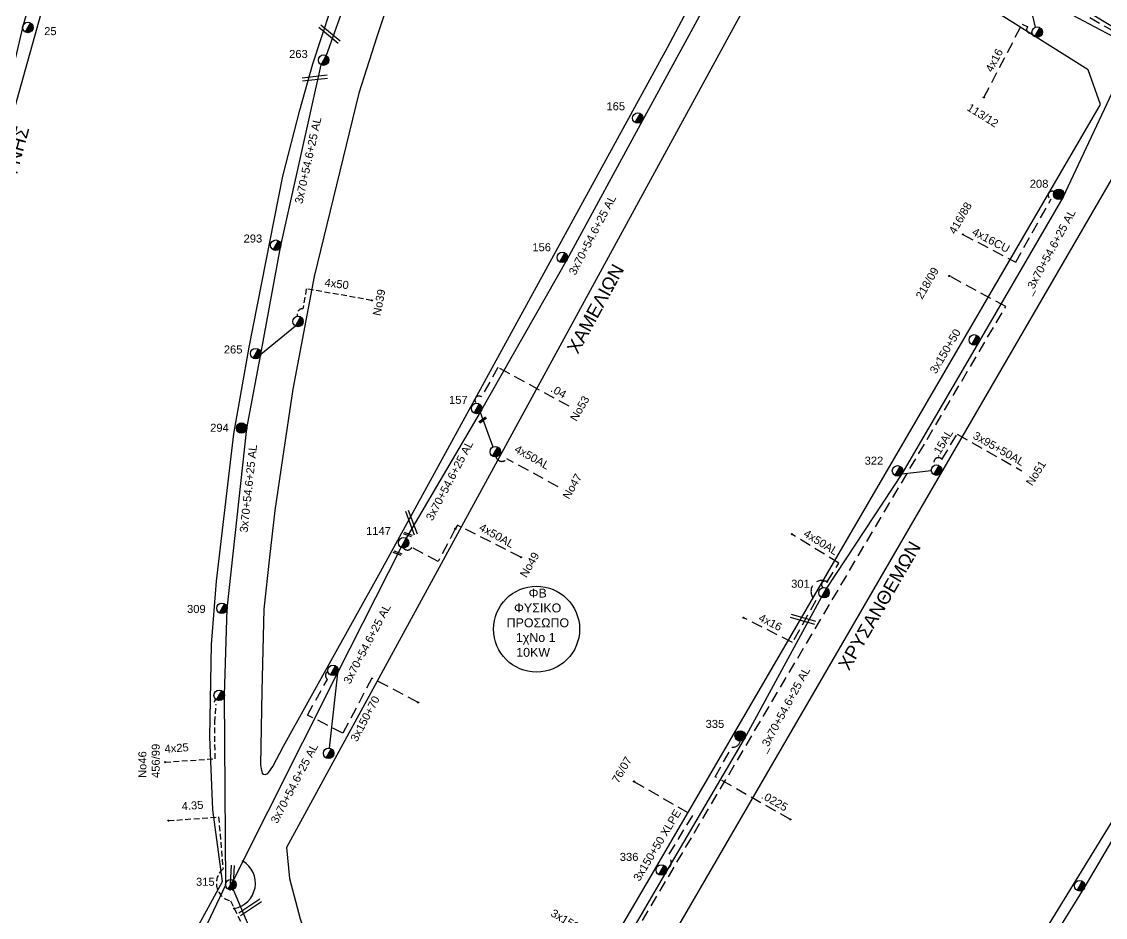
# Model space of a CAD drawing. Header units: millimetres. Extents: x 1421 to 11257, y 848 to 1896.
# Drawn here: x 9706.4 to 9950.2, y 1139.8 to 1341.1 of the extents above; entities that cross this region are included whole.
import ezdxf
from ezdxf.enums import TextEntityAlignment as Align

# ---------------------------------------------------------------- set-up
doc = ezdxf.new("R2010")
doc.units = ezdxf.units.MM
doc.linetypes.add('DASHED', pattern=[19.05, 12.7, -6.35])
for name, color, linetype, lineweight in [('.0225', 7, 'DASHED', 30), ('.04', 7, 'DASHED', 30), ('.15AL', 7, 'DASHED', 30), ('3x150+50', 7, 'Continuous', 30), ('3x150+50 XLPE', 7, 'SYN_LINE', 30), ('3x150+70', 7, 'Continuous', 30), ('3x70+54.6+25 AL', 7, 'SYN_LINE', 30), ('3X95+50', 7, 'Continuous', 30), ('3x95+50AL', 7, 'Continuous', 30), ('4x16', 7, 'Continuous', 30), ('4x16CU', 7, 'Continuous', 30), ('4x25', 7, 'Continuous', 30), ('4x50', 7, 'Continuous', 30), ('Άγνωστα', 7, 'Continuous', 30), ('Υπόγεια καλώδια Παροχών ΧΤ   4x50AL', 7, 'DASHED', 30)]:
    doc.layers.add(name, color=color, linetype=linetype, lineweight=lineweight)
for name, color, linetype in [('TEXT ΚΑΛΩΔΙΩΝ', 7, 'Continuous'), ('Μηχανική τομή', 7, 'Continuous'), ('Στύλος Ξύλινος', 7, 'Continuous'), ('Στύλος Ξύλινος @ 1', 7, 'Continuous'), ('Στύλος ΦΜ', 7, 'Continuous'), ('Στύλος ΦΜ @ 1', 7, 'Continuous'), ('Συνδέσεις', 7, 'Continuous'), ('Τομή', 7, 'Continuous'), ('Υπόβαθρο ΔΕΗ', 7, 'Continuous')]:
    doc.layers.add(name, color=color, linetype=linetype)
doc.styles.add('arial', font='ARIAL.TTF', dxfattribs={"height": 3})
doc.styles.get("Standard").update_dxf_attribs({"font": 'ARIAL.TTF', "height": 1.8})
doc.linetypes.add('SYN_LINE', pattern='A,0.5,-0.0001,["/\\/\\/\\/",Standard,S=0.1,R=0,X=0,Y=-0.05],-0.25', length=0.7501)

# ---------------------------------------------------------------- blocks, each defined once
blk = doc.blocks.new('ΥΠΑΡΧΩΝ ΤΣΙΜΕΝΤΕΝΙΟΣ ΣΤΥΛΟΣ')
at = {"layer": 'Στύλος ΦΜ'}
blk.add_hatch(color=7, dxfattribs=at).paths.add_polyline_path([(-1.29, -2.28, 0.574793), (2.62, 0, 0.268822), (1.3, 2.27)])
at = {"layer": 'Στύλος ΦΜ', "color": 7}
blk.add_line((-1.29, -2.28), (1.3, 2.27), dxfattribs=at)
blk.add_circle((0, 0), 2.62, dxfattribs=at)
at = {"layer": 'Στύλος ΦΜ', "flags": 4}
for tag, p in [('ΑΡΙΘΜΟΣ', (-4.68, 8.05)), ('ΤΥΠΟΣ', (-4.91, 3.03))]:
    blk.add_attdef(tag, p, '', height=4, dxfattribs=at)
blk = doc.blocks.new('ΥΠΑΡΧΩΝ ΞΥΛΙΝΟΣ ΣΤΥΛΟΣ')
at = {"layer": 'Στύλος Ξύλινος'}
h = blk.add_hatch(color=7, dxfattribs=at)
h.paths.add_polyline_path([(-2.62, 0, 0.270008), (-1.29, -2.28), (1.3, 2.27, 0.576266)])
h.paths.add_polyline_path([(-1.29, -2.28, 0.574793), (2.62, 0, 0.268822), (1.3, 2.27)])
at = {"layer": 'Στύλος Ξύλινος', "color": 7}
blk.add_line((-1.29, -2.28), (1.3, 2.27), dxfattribs=at)
blk.add_circle((0, 0), 2.62, dxfattribs=at)
at = {"layer": 'Στύλος Ξύλινος', "color": 1, "flags": 4}
for tag, p in [('ΑΡΙΘΜΟΣ', (-4.91, 8.6)), ('ΤΥΠΟΣ', (-4.85, 3.39))]:
    blk.add_attdef(tag, p, '', height=4, dxfattribs=at)
blk = doc.blocks.new('_ΣΥΝΔΕΣΗ')
at = {"layer": 'Συνδέσεις', "linetype": 'SYN_LINE', "ltscale": 40}
blk.add_hatch(color=256, dxfattribs=at).paths.add_polyline_path([(0.5, -0.01, 1), (-0.5, -0.01, 1)])
at = {"layer": 'Συνδέσεις'}
blk.add_circle((0, -0.01), 0.5, dxfattribs=at)
blk = doc.blocks.new('ΤΟΜΗ')
at = {"layer": 'Τομή', "ltscale": 40}
for p, q in [((11.33, -0.65), (-11.4, -0.65)), ((11.33, -3.42), (-11.4, -3.42))]:
    blk.add_line(p, q, dxfattribs=at)
blk = doc.blocks.new('ΜΗΧΑΝΙΚΗ ΤΟΜΗ')
at = {"layer": 'Μηχανική τομή', "ltscale": 40}
for p, q in [((-3.79, 1.21), (3.79, 1.21)), ((3.79, -0.34), (-3.79, -0.34))]:
    blk.add_line(p, q, dxfattribs=at)

msp = doc.modelspace()

# ---------------------------------------------------------------- linework, layer by layer
at = {"layer": '.0225', "color": 6, "linetype": 'DASHED', "lineweight": -3, "ltscale": 0.2}
msp.add_lwpolyline([(9879.33, 1161.77), (9862.4, 1171.38), (9866.16, 1178.04, 0.409181), (9868.04, 1179.36, -1.733023)], format="xyb", dxfattribs=at)
at = {"layer": '.04', "color": 151, "linetype": 'DASHED', "lineweight": -3, "ltscale": 0.2}
msp.add_lwpolyline([(9829.55, 1254.66), (9813.55, 1263.42), (9809.81, 1256.79, 1.453777), (9809.33, 1255.19, 33.128987)], format="xyb", dxfattribs=at)
at = {"layer": '.15AL', "color": 133, "linetype": 'DASHED', "lineweight": -3, "ltscale": 0.2}
msp.add_lwpolyline([(9911.88, 1241.45, -1.061195), (9913.41, 1242.71), (9916.85, 1248.41)], format="xyb", dxfattribs=at)
at = {"layer": '.15AL', "color": 27, "lineweight": -3, "ltscale": 0.1}
msp.add_lwpolyline([(9739.4, 1161.5), (9750.7, 1162.33), (9751.69, 1150.64, 0.621912), (9753.41, 1143.45), (9760.11, 1129.36)], format="xyb", dxfattribs=at)
at = {"lineweight": -3, "ltscale": 0.2}
msp.add_circle((9822.23, 1204.55), 9.67, dxfattribs=at)
at = {"layer": '3x150+50', "color": 62, "linetype": 'DASHED', "lineweight": -3, "ltscale": 0.2}
msp.add_lwpolyline([(9952.21, 1338.89), (9938.33, 1346.75), (9947.22, 1365.19)], dxfattribs=at)
at = {"layer": '3x150+50', "color": 2, "linetype": 'DASHED', "lineweight": -3, "ltscale": 0.2}
msp.add_lwpolyline([(9816.89, 1089.25, 0.53541), (9818.87, 1093.15), (9927.79, 1277.1), (9915.09, 1283.96)], format="xyb", dxfattribs=at)
at = {"layer": '3x150+50 XLPE', "color": 6, "linetype": 'DASHED', "lineweight": -3, "ltscale": 0.2}
msp.add_lwpolyline([(9844.14, 1170.31), (9857.28, 1162.68), (9851.69, 1153.45, -0.679421), (9851.46, 1150.62, 3.801982)], format="xyb", dxfattribs=at)
at = {"layer": '3x150+70', "color": 27, "linetype": 'DASHED', "lineweight": -3, "ltscale": 0.2}
msp.add_lwpolyline([(9795.58, 1188.09), (9785.18, 1193.54), (9778.65, 1181.17), (9770.68, 1185.24), (9775.16, 1193.26, -0.502353), (9775.27, 1195.11, -193.508994)], format="xyb", dxfattribs=at)
at = {"layer": '3x70+54.6+25 AL', "color": 1, "lineweight": -3, "ltscale": 15}
for points in [[(9736.9, 1442.33), (9729.9, 1419.69), (9720.8, 1388.55), (9706.65, 1340.13), (9696.09, 1295.4)], [(9729.55, 1016.13), (9716.5, 1051.17), (9722.85, 1083.82), (9738.32, 1117.45), (9752.29, 1147.1), (9752.02, 1189.68), (9752.62, 1209.16), (9757.04, 1249.66), (9760.21, 1266.41), (9764.63, 1290.41), (9773.74, 1331.47)]]:
    msp.add_lwpolyline(points, dxfattribs=at)
at = {"layer": '3x70+54.6+25 AL', "color": 151, "linetype": 'SYN_LINE', "lineweight": -3, "ltscale": 15}
msp.add_lwpolyline([(9809.82, 1410.78), (9821.37, 1408.43), (9837.09, 1401.58), (9859.06, 1391.36), (9879.92, 1382.26), (9861.97, 1348.17), (9846.04, 1318.92), (9829.07, 1287.58), (9809.55, 1253.31), (9792.9, 1224.99)], dxfattribs=at)
at = {"layer": '3x70+54.6+25 AL', "color": 30, "lineweight": -3, "ltscale": 15}
msp.add_lwpolyline([(9796.41, 1386.02), (9784.36, 1360.02), (9774.9, 1333.52)], dxfattribs=at)
at = {"layer": '3x70+54.6+25 AL', "color": 1, "linetype": 'SYN_LINE', "lineweight": -3, "ltscale": 15}
msp.add_lwpolyline([(9955.72, 1335.78), (9932.47, 1348.14), (9905.66, 1364.93), (9881.5, 1382.65)], dxfattribs=at)
at = {"layer": '3x70+54.6+25 AL', "color": 1, "linetype": 'SYN_LINE', "lineweight": -3, "ltscale": 10}
msp.add_lwpolyline([(9932.47, 1348.14), (9934.42, 1339.9)], dxfattribs=at)
at = {"layer": '3x70+54.6+25 AL', "color": 133, "linetype": 'SYN_LINE', "lineweight": -3, "ltscale": 15}
msp.add_lwpolyline([(9956.3, 1334.95), (9940.63, 1301.61), (9921.84, 1269.37), (9904.42, 1239.51), (9887.48, 1213.77)], dxfattribs=at)
at = {"layer": '3x70+54.6+25 AL', "color": 1, "lineweight": -3, "ltscale": 10}
msp.add_lwpolyline([(9760.21, 1266.41), (9767.99, 1272.72)], dxfattribs=at)
at = {"layer": '3x70+54.6+25 AL', "color": 133, "linetype": 'SYN_LINE', "lineweight": -3, "ltscale": 7}
msp.add_lwpolyline([(9904.42, 1239.51), (9911.03, 1240.2)], dxfattribs=at)
at = {"layer": '3x70+54.6+25 AL', "color": 27, "lineweight": -3, "ltscale": 15}
for points in [[(9754.03, 1148.14), (9777.43, 1194.64), (9791.74, 1222.94)], [(9777.43, 1194.64), (9775.54, 1177.81)]]:
    msp.add_lwpolyline(points, dxfattribs=at)
at = {"layer": '3x70+54.6+25 AL', "color": 6, "lineweight": -3, "ltscale": 15}
msp.add_lwpolyline([(9817.25, 1092.85), (9833.48, 1119.19), (9851.29, 1149.75), (9869.02, 1179.9), (9886.32, 1211.72)], dxfattribs=at)
at = {"layer": '3x70+54.6+25 AL', "color": 206, "linetype": 'SYN_LINE', "lineweight": -3, "ltscale": 15}
msp.add_lwpolyline([(9863.38, 999.18), (9879.24, 1038.37), (9893.85, 1062.87), (9908.21, 1085.95), (9924.27, 1112.13), (9945.44, 1146.29), (9968.29, 1185.14)], dxfattribs=at)
at = {"layer": '3x70+54.6+25 AL', "color": 133, "lineweight": -3, "ltscale": 15}
msp.add_lwpolyline([(9810.18, 1046.18), (9788.57, 1076.61), (9771.45, 1105.07), (9753.99, 1146.06)], dxfattribs=at)
at = {"layer": '3X95+50', "color": 27, "linetype": 'DASHED', "lineweight": -3, "ltscale": 0.2}
msp.add_lwpolyline([(9803.95, 1227.1), (9800.08, 1219.8), (9794.14, 1222.89, -0.536629), (9792.3, 1222.79, 3.296477)], format="xyb", dxfattribs=at)
at = {"layer": '3x95+50AL', "color": 133, "linetype": 'DASHED', "lineweight": -3, "ltscale": 0.2}
msp.add_lwpolyline([(9916.85, 1248.41), (9931.39, 1240.13)], dxfattribs=at)
at = {"layer": '4x16', "color": 1, "linetype": 'DASHED', "lineweight": -3, "ltscale": 0.2}
msp.add_lwpolyline([(9922.84, 1324.13), (9931.48, 1340.61), (9932.73, 1340.01, 0.849086), (9933.67, 1338.64, -93.787417)], format="xyb", dxfattribs=at)
at = {"layer": '4x16', "color": 133, "linetype": 'DASHED', "lineweight": -3, "ltscale": 0.2}
msp.add_lwpolyline([(9887.61, 1215.18, 0.972412), (9885.06, 1211.03), (9879.78, 1201.59), (9868.77, 1207.13)], format="xyb", dxfattribs=at)
at = {"layer": '4x16CU', "color": 133, "linetype": 'DASHED', "lineweight": -3, "ltscale": 0.2}
msp.add_lwpolyline([(9918.12, 1293.31), (9930.01, 1287.05), (9938.01, 1301.29, -1.191434), (9938.65, 1302.89, -1.524486)], format="xyb", dxfattribs=at)
at = {"layer": '4x25', "color": 1, "linetype": 'DASHED', "lineweight": -3, "ltscale": 0.1}
msp.add_lwpolyline([(9738.66, 1174.65), (9749.92, 1175.42), (9749.83, 1183.63), (9750.13, 1187.57, -1.305692), (9750.65, 1188.51, -1.762983)], format="xyb", dxfattribs=at)
at = {"layer": '4x50', "color": 1, "linetype": 'DASHED', "lineweight": -3, "ltscale": 0.1}
msp.add_lwpolyline([(9785.18, 1278.48), (9770.43, 1281.09), (9769.66, 1276.59, 0.53824), (9768.41, 1274.91, 1.07894)], format="xyb", dxfattribs=at)
at = {"layer": '4x50', "color": 151, "linetype": 'SYN_LINE', "lineweight": -3, "ltscale": 10}
msp.add_lwpolyline([(9809.55, 1253.31), (9812.42, 1245.52)], dxfattribs=at)
at = {"layer": 'Υπόβαθρο ΔΕΗ', "lineweight": -3, "ltscale": 0.1}
for points in [[(9951.98, 1505.22), (9949.61, 1495.05), (9946.42, 1483.17), (9943.6, 1475.17), (9941.54, 1470.52), (9939.96, 1466.95), (9933.53, 1454.26), (9930.37, 1448.02), (9916.74, 1423.37), (9911.74, 1414.32), (9901.94, 1399.63), (9898.51, 1394.49), (9894.38, 1388.33), (9890.65, 1382.84), (9892.78, 1375.83), (9953.91, 1338.8)], [(9720.25, 1377.04), (9705.22, 1323.37), (9701.5, 1309.84), (9695.77, 1288.68), (9691.46, 1263.39), (9686.38, 1232.43), (9682.4, 1208.72), (9681.81, 1206.48), (9681.47, 1201.83), (9679.57, 1176.66), (9677.82, 1157.11), (9677.92, 1147.77), (9678.54, 1126.52), (9678.9, 1116.29)], [(9792.53, 1356.31), (9786.28, 1337.76), (9782.22, 1325.11), (9772.2, 1283.82), (9767.36, 1258.51), (9765.07, 1242.9), (9763.35, 1231.21), (9762.17, 1220.76), (9760.89, 1209.06), (9760.44, 1190.59), (9760.09, 1174.07), (9760.28, 1173.14), (9760.49, 1172.19), (9760.83, 1171.92), (9761.23, 1171.88), (9761.76, 1172.09), (9761.97, 1172.37), (9762.87, 1173.7), (9765.28, 1178.27), (9787.1, 1217.48), (9851.69, 1335.33), (9871.87, 1373.32)], [(9688.21, 1067.46), (9708.19, 1040.9), (9713.26, 1042.86), (9713.71, 1050.46), (9714.25, 1056.98), (9715.6, 1065.71), (9717.22, 1072.87), (9719.22, 1081.73), (9724.68, 1094.51), (9730.42, 1107.82), (9736.43, 1120.11), (9751.59, 1147.78), (9749.39, 1163.91), (9748.72, 1180.36), (9749.08, 1201.14), (9750.2, 1215.37), (9754.14, 1248.46), (9757.55, 1267.98), (9765.16, 1306.44), (9768.99, 1321.28), (9771.89, 1331.68), (9777.86, 1349.92)]]:
    msp.add_lwpolyline(points, dxfattribs=at)
for points in [[(9946.28, 1330.29), (9887.59, 1367.24), (9880.43, 1365.31), (9765.95, 1155.45), (9766.68, 1148.46), (9769.02, 1139.45), (9772.48, 1128.7), (9779.09, 1112.82), (9785.56, 1101.09), (9791.95, 1089.51), (9795.79, 1082.56), (9797.95, 1079.18), (9798.9, 1077.68), (9799.96, 1076.03), (9805.05, 1075.75), (9848.26, 1149.47), (9949.06, 1322.5)], [(10023.25, 1282.17), (9964.9, 1318.97), (9957.75, 1316.46), (9814.26, 1069.22), (9813.42, 1067.59), (9813.11, 1065.04), (9813.33, 1062.51), (9814.5, 1060.05), (9816.05, 1058.57), (9828.47, 1044.52), (9842.45, 1030.64), (9849.16, 1024.3), (9856.77, 1018.32), (9864.53, 1020.38), (9930.28, 1126.4), (10023.66, 1278.53)]]:
    msp.add_lwpolyline(points, close=True, dxfattribs=at)
at = {"layer": 'Υπόβαθρο ΔΕΗ', "lineweight": -3}
msp.add_arc((9753.23, 1147.42), 5.75, 279.9763, 59.3921, dxfattribs=at)
at = {"layer": 'Υπόγεια καλώδια Παροχών ΧΤ   4x50AL', "color": 151, "linetype": 'DASHED', "lineweight": -3, "ltscale": 0.2}
msp.add_lwpolyline([(9827.09, 1236.58), (9815.51, 1242.86, -0.636698), (9813.1, 1243.29, 0.003457)], format="xyb", dxfattribs=at)
at = {"layer": 'Υπόγεια καλώδια Παροχών ΧΤ   4x50AL', "color": 27, "linetype": 'DASHED', "lineweight": -3, "ltscale": 0.2}
msp.add_lwpolyline([(9818.72, 1220.73), (9804.42, 1227.94), (9803.95, 1227.1)], dxfattribs=at)
at = {"layer": 'Υπόγεια καλώδια Παροχών ΧΤ   4x50AL', "color": 133, "linetype": 'DASHED', "lineweight": -3, "ltscale": 0.2}
msp.add_lwpolyline([(9886.69, 1213.91, -1.079716), (9887.61, 1215.18), (9890.23, 1219.39), (9879.66, 1225.91)], format="xyb", dxfattribs=at)

# ---------------------------------------------------------------- block references
at = {"layer": 'Μηχανική τομή', "lineweight": -3, "xscale": 0.2499999999999679, "yscale": 0.2499999999999679, "zscale": 0.2499999999999679}
for p, rotation in [((9810.04, 1251.66), 217.0348405010484), ((9793.31, 1225.93), 158.7657340974909), ((9790.98, 1221.73), 158.7657340974909)]:
    msp.add_blockref('ΜΗΧΑΝΙΚΗ ΤΟΜΗ', p, dxfattribs=dict(at, rotation=rotation))
at = {"layer": 'Στύλος Ξύλινος @ 1', "lineweight": -3, "ltscale": 40}
ref = msp.add_blockref('ΥΠΑΡΧΩΝ ΞΥΛΙΝΟΣ ΣΤΥΛΟΣ', (9939.69, 1302.32), dxfattribs=dict(at, xscale=0.4499999999998181, yscale=0.4499999999998181, zscale=0.4499999999998181))
ref.add_attrib('ΑΡΙΘΜΟΣ', '208', (9933.17, 1303.8), dxfattribs={"layer": 'Στύλος Ξύλινος', "height": 1.8, "flags": 4})
ref = msp.add_blockref('ΥΠΑΡΧΩΝ ΞΥΛΙΝΟΣ ΣΤΥΛΟΣ', (9755.87, 1249.77), dxfattribs=dict(at, xscale=0.4499999999998181, yscale=0.4499999999998181, zscale=0.4499999999998181))
ref.add_attrib('ΑΡΙΘΜΟΣ', '294', (9748.8, 1248.94), dxfattribs={"layer": 'Στύλος Ξύλινος', "height": 1.8, "flags": 4})
ref = msp.add_blockref('ΥΠΑΡΧΩΝ ΞΥΛΙΝΟΣ ΣΤΥΛΟΣ', (9868.03, 1180.54), dxfattribs=dict(at, xscale=0.4499999999998181, yscale=0.4499999999998181, zscale=0.4499999999998181))
ref.add_attrib('ΑΡΙΘΜΟΣ', '335', (9860.25, 1182.35), dxfattribs={"layer": 'Στύλος Ξύλινος', "height": 1.8, "flags": 4})
at = {"layer": 'Στύλος ΦΜ @ 1', "color": 1, "lineweight": -3, "ltscale": 40}
ref = msp.add_blockref('ΥΠΑΡΧΩΝ ΤΣΙΜΕΝΤΕΝΙΟΣ ΣΤΥΛΟΣ', (9707.79, 1339.84), dxfattribs=dict(at, xscale=0.4499999999998181, yscale=0.4499999999998181, zscale=0.4499999999998181))
ref.add_attrib('ΑΡΙΘΜΟΣ', '25', (9711.46, 1338.12), dxfattribs={"layer": 'Στύλος ΦΜ', "height": 1.8, "flags": 4})
at = {"layer": 'Στύλος ΦΜ @ 1', "color": 1, "lineweight": -3, "ltscale": 40, "xscale": 0.4499999999998181, "yscale": 0.4499999999998181, "zscale": 0.4499999999998181}
for p in [(9934.84, 1338.8), (9768.57, 1273.74), (9920.69, 1269.6), (9812.93, 1244.46), (9912.2, 1240.32), (9776.44, 1195.28), (9750.84, 1189.67), (9775.44, 1176.64), (9944.4, 1146.84)]:
    msp.add_blockref('ΥΠΑΡΧΩΝ ΤΣΙΜΕΝΤΕΝΙΟΣ ΣΤΥΛΟΣ', p, dxfattribs=at)
at = {"layer": 'Στύλος ΦΜ @ 1', "color": 1, "lineweight": -3, "ltscale": 40}
ref = msp.add_blockref('ΥΠΑΡΧΩΝ ΤΣΙΜΕΝΤΕΝΙΟΣ ΣΤΥΛΟΣ', (9774.32, 1332.5), dxfattribs=dict(at, xscale=0.4499999999998181, yscale=0.4499999999998181, zscale=0.4499999999998181))
ref.add_attrib('ΑΡΙΘΜΟΣ', '263', (9766.56, 1332.99), dxfattribs={"layer": 'Στύλος ΦΜ', "height": 1.8, "flags": 4})
ref = msp.add_blockref('ΥΠΑΡΧΩΝ ΤΣΙΜΕΝΤΕΝΙΟΣ ΣΤΥΛΟΣ', (9844.99, 1319.47), dxfattribs=dict(at, xscale=0.4499999999998181, yscale=0.4499999999998181, zscale=0.4499999999998181))
ref.add_attrib('ΑΡΙΘΜΟΣ', '165', (9837.94, 1321.23), dxfattribs={"layer": 'Στύλος ΦΜ', "height": 1.8, "flags": 4})
ref = msp.add_blockref('ΥΠΑΡΧΩΝ ΤΣΙΜΕΝΤΕΝΙΟΣ ΣΤΥΛΟΣ', (9763.55, 1290.88), dxfattribs=dict(at, xscale=0.4499999999998181, yscale=0.4499999999998181, zscale=0.4499999999998181))
ref.add_attrib('ΑΡΙΘΜΟΣ', '293', (9756.32, 1291.49), dxfattribs={"layer": 'Στύλος ΦΜ', "height": 1.8, "flags": 4})
ref = msp.add_blockref('ΥΠΑΡΧΩΝ ΤΣΙΜΕΝΤΕΝΙΟΣ ΣΤΥΛΟΣ', (9828.03, 1288.14), dxfattribs=dict(at, xscale=0.4499999999998181, yscale=0.4499999999998181, zscale=0.4499999999998181))
ref.add_attrib('ΑΡΙΘΜΟΣ', '156', (9821.28, 1289.53), dxfattribs={"layer": 'Στύλος ΦΜ', "height": 1.8, "flags": 4})
ref = msp.add_blockref('ΥΠΑΡΧΩΝ ΤΣΙΜΕΝΤΕΝΙΟΣ ΣΤΥΛΟΣ', (9759.04, 1266.51), dxfattribs=dict(at, xscale=0.4499999999998181, yscale=0.4499999999998181, zscale=0.4499999999998181))
ref.add_attrib('ΑΡΙΘΜΟΣ', '265', (9751.87, 1266.54), dxfattribs={"layer": 'Στύλος ΦΜ', "height": 1.8, "flags": 4})
ref = msp.add_blockref('ΥΠΑΡΧΩΝ ΤΣΙΜΕΝΤΕΝΙΟΣ ΣΤΥΛΟΣ', (9808.74, 1254.17), dxfattribs=dict(at, xscale=0.4499999999998181, yscale=0.4499999999998181, zscale=0.4499999999998181))
ref.add_attrib('ΑΡΙΘΜΟΣ', '157', (9802.53, 1255.21), dxfattribs={"layer": 'Στύλος ΦΜ', "height": 1.8, "flags": 4})
ref = msp.add_blockref('ΥΠΑΡΧΩΝ ΤΣΙΜΕΝΤΕΝΙΟΣ ΣΤΥΛΟΣ', (9903.43, 1240.15), dxfattribs=dict(at, xscale=0.4499999999998181, yscale=0.4499999999998181, zscale=0.4499999999998181))
ref.add_attrib('ΑΡΙΘΜΟΣ', '322', (9896.02, 1241.54), dxfattribs={"layer": 'Στύλος ΦΜ', "height": 1.8, "flags": 4})
ref = msp.add_blockref('ΥΠΑΡΧΩΝ ΤΣΙΜΕΝΤΕΝΙΟΣ ΣΤΥΛΟΣ', (9792.32, 1223.97), dxfattribs=dict(at, xscale=0.4499999999998181, yscale=0.4499999999998181, zscale=0.4499999999998181))
ref.add_attrib('ΑΡΙΘΜΟΣ', '1147', (9783.87, 1225.73), dxfattribs={"layer": 'Στύλος ΦΜ', "height": 1.8, "flags": 4})
ref = msp.add_blockref('ΥΠΑΡΧΩΝ ΤΣΙΜΕΝΤΕΝΙΟΣ ΣΤΥΛΟΣ', (9886.9, 1212.75), dxfattribs=dict(at, xscale=0.4499999999998181, yscale=0.4499999999998181, zscale=0.4499999999998181))
ref.add_attrib('ΑΡΙΘΜΟΣ', '301', (9879.49, 1213.86), dxfattribs={"layer": 'Στύλος ΦΜ', "height": 1.8, "flags": 4})
ref = msp.add_blockref('ΥΠΑΡΧΩΝ ΤΣΙΜΕΝΤΕΝΙΟΣ ΣΤΥΛΟΣ', (9751.45, 1209.24), dxfattribs=dict(at, xscale=0.4499999999998181, yscale=0.4499999999998181, zscale=0.4499999999998181))
ref.add_attrib('ΑΡΙΘΜΟΣ', '309', (9743.6, 1208.2), dxfattribs={"layer": 'Στύλος ΦΜ', "height": 1.8, "flags": 4})
ref = msp.add_blockref('ΥΠΑΡΧΩΝ ΤΣΙΜΕΝΤΕΝΙΟΣ ΣΤΥΛΟΣ', (9850.3, 1150.39), dxfattribs=dict(at, xscale=0.4499999999998181, yscale=0.4499999999998181, zscale=0.4499999999998181))
ref.add_attrib('ΑΡΙΘΜΟΣ', '336', (9840.95, 1152.45), dxfattribs={"layer": 'Στύλος ΦΜ', "height": 1.8, "flags": 4})
ref = msp.add_blockref('ΥΠΑΡΧΩΝ ΤΣΙΜΕΝΤΕΝΙΟΣ ΣΤΥΛΟΣ', (9753.46, 1147.11), dxfattribs=dict(at, xscale=0.4499999999998181, yscale=0.4499999999998181, zscale=0.4499999999998181))
ref.add_attrib('ΑΡΙΘΜΟΣ', '315', (9745.62, 1146.85), dxfattribs={"layer": 'Στύλος ΦΜ', "height": 1.8, "flags": 4})
at = {"layer": 'Συνδέσεις', "lineweight": -3, "xscale": 0.25, "yscale": 0.25, "zscale": 0.25}
for p in [(9922.84, 1324.13), (9918.13, 1293.31), (9915.09, 1283.97), (9915.09, 1283.97), (9785.18, 1278.48), (9803.95, 1227.11), (9879.66, 1225.91), (9818.73, 1220.73), (9887.61, 1215.18), (9868.77, 1207.13), (9795.58, 1188.1), (9738.66, 1174.65), (9844.14, 1170.31), (9739.41, 1161.5), (9879.33, 1161.77), (9756.16, 1152.37), (9754.22, 1141.75)]:
    msp.add_blockref('_ΣΥΝΔΕΣΗ', p, dxfattribs=at)
at = {"layer": 'Τομή', "lineweight": -3, "xscale": 0.2499999999999999, "yscale": 0.2499999999999999, "zscale": 0.2499999999999999}
for p, rotation in [((9775.3, 1337.99), 140.1111181668206), ((9772.39, 1328.01), 186.2640285034693), ((9793.54, 1228.35), 110.3526374998299), ((9881.98, 1206.31), 164.3199806364855), ((9753.2, 1148.64), 87.14024976211768), ((9757.51, 1142.39), 34.12016759528842)]:
    msp.add_blockref('ΤΟΜΗ', p, dxfattribs=dict(at, rotation=rotation))

# ---------------------------------------------------------------- texts
at = {"layer": 'TEXT ΚΑΛΩΔΙΩΝ', "lineweight": -3, "ltscale": 15, "style": 'arial'}
for s, rotation, p in [('4x16', 62.3201, (9925.17, 1332.45)), ('3x70+54.6+25 AL', 77.4993, (9770.81, 1309.96)), ('3x70+54.6+25 AL', 62.2285, (9834.77, 1293.18)), ('_3x70+54.6+25 AL', 61.4795, (9937.71, 1289.41)), ('4x16CU', 332.2295, (9924.46, 1292.01)), ('3x150+50', 59.3704, (9914.14, 1267.05)), ('.15AL', 58.8588, (9913.54, 1246.41)), ('3x95+50AL', 330.3309, (9926.22, 1245.15)), ('3x70+54.6+25 AL', 83.7697, (9757.38, 1236.17)), ('3x70+54.6+25 AL', 62.2285, (9802.64, 1237.97)), ('4x50AL', 328.3488, (9886.21, 1224.08)), ('3x70+54.6+25 AL', 62.2285, (9784.09, 1201.25)), ('4x16', 333.2769, (9874.83, 1206.1)), ('_3x70+54.6+25 AL', 61.4795, (9877.98, 1186.5)), ('3x150+70', 62.2285, (9783.63, 1184.42)), ('3x70+54.6+25 AL', 62.2285, (9767.72, 1169.88)), (' .0225', 330.4048, (9875.49, 1166.02)), ('3x150+50 XLPE', 58.7999, (9849.34, 1155.98)), ('3x150+70AL', 329.616, (9831.81, 1137.37))]:
    msp.add_text(s, height=1.8, rotation=rotation, dxfattribs=at).set_placement(p, align=Align.MIDDLE_CENTER)
at = {"layer": 'TEXT ΚΑΛΩΔΙΩΝ', "lineweight": -3, "ltscale": 0.2, "style": 'arial'}
for s, rotation, p in [('4x50', 353.0822, (9777.27, 1282.21)), ('.04', 330.7214, (9827.2, 1257.99)), ('4x50AL', 330.7214, (9821.25, 1243.22)), ('4x50AL', 330.7214, (9813.27, 1225.6)), ('4x25', 3.9284, (9741.25, 1177.83)), ('4.35', 4.2052, (9744.83, 1164.9))]:
    msp.add_text(s, height=1.8, rotation=rotation, dxfattribs=at).set_placement(p, align=Align.MIDDLE_CENTER)
at = {"layer": 'Άγνωστα', "lineweight": -3, "ltscale": 0.2, "char_height": 1.8, "width": 18.6352, "attachment_point": 1, "style": 'arial'}
for s, insert, rotation in [('113/12', (9919.82, 1322.88), 328), ('416/88', (9914.84, 1294.13), 60), ('218/09', (9907.4, 1279.48), 60), ('No39', (9785.33, 1275.23), 79), ('No53', (9829.65, 1252.03), 60), ('No51', (9932.2, 1237.58), 57.9311), ('No47', (9827.97, 1234.52), 60), ('No49', (9818.37, 1216.88), 60), ('No46\\P456/99', (9732.65, 1171.09), 89.9455), ('76/07', (9839.06, 1170.66), 60)]:
    msp.add_mtext(s, dxfattribs=dict(at, insert=insert, rotation=rotation))
at = {"layer": 'Υπόβαθρο ΔΕΗ', "lineweight": -3, "ltscale": 0.1, "style": 'arial'}
for s, rotation, p in [('ΔΑΦΝΗΣ', 74.8358, (9704.4, 1309.05)), ('ΧΑΜΕΛΙΩΝ', 61.3869, (9835.46, 1276.6)), ('ΧΡΥΣΑΝΘΕΜΩΝ', 59.8707, (9899.35, 1209.85))]:
    msp.add_text(s, height=3, rotation=rotation, dxfattribs=at).set_placement(p, align=Align.MIDDLE_CENTER)
at = {"layer": 'Υπόβαθρο ΔΕΗ', "lineweight": -3, "char_height": 2, "width": 17.2548, "attachment_point": 1}
for s, insert in [('{\\W8.64836; }ΦΒ \\P{\\W4.42067; }ΦΥΣΙΚΟ \\P{\\W2.28183; }ΠΡΟΣΩΠΟ', (9813.72, 1213.66)), ('{\\W5.64925; }1χΝο 1\\P{\\W5.75643; }10KW', (9813.19, 1203.68))]:
    msp.add_mtext(s, dxfattribs=dict(at, insert=insert))

doc.saveas('drawing.dxf')
